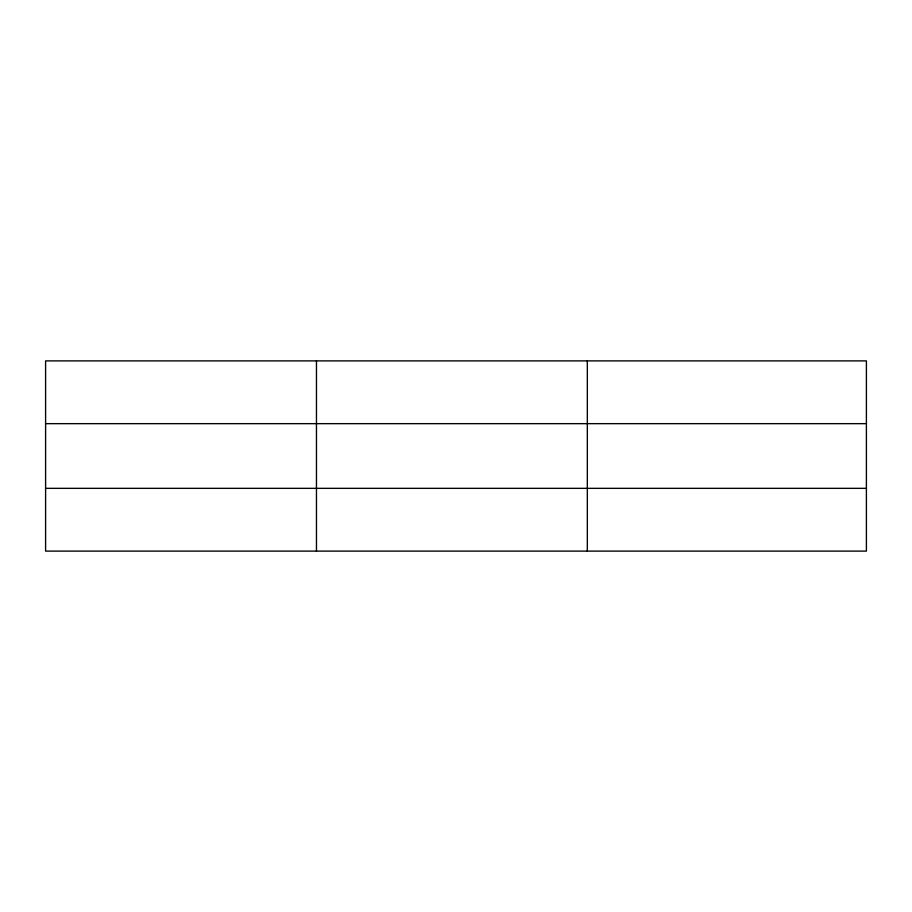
<?xml version="1.0" encoding="UTF-8"?>
<svg xmlns="http://www.w3.org/2000/svg" width="912" height="912" viewBox="0 0 912 912"><rect width="100%" height="100%" fill="white"/><g stroke="black" fill="none" stroke-linecap="round" stroke-linejoin="round"><path stroke-width="1.37" d="M316.464 551.11L316.464 360.89M587.328 551.11L587.328 360.89M866.4 423.658L866.4 360.89L45.6 360.89L45.6 551.11L866.4 551.11L866.4 423.658L45.6 423.658M45.6 488.342L866.4 488.342"/></g></svg>
